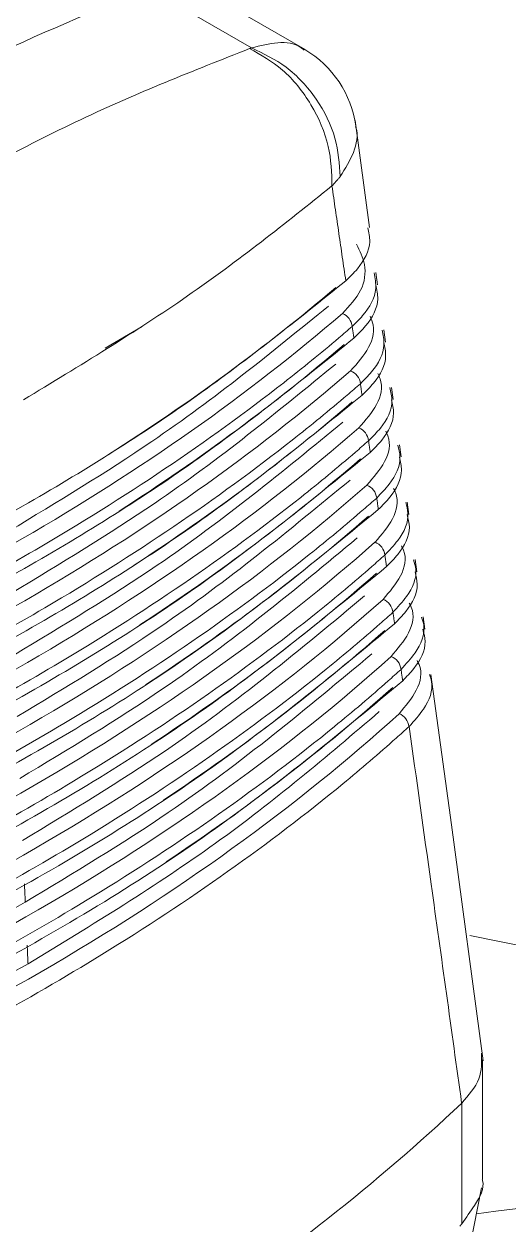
# Model space of a CAD drawing. Extents: x 2 to 136, y 1 to 99.
# Drawn here: x 100.41 to 100.817, y 15.921 to 16.931 of the extents above; entities that cross this region are included whole.
import ezdxf

# ---------------------------------------------------------------- set-up
doc = ezdxf.new("R2010")
doc.units = 0
doc.header["$MEASUREMENT"] = 0
doc.linetypes.add('SLD-Solid', pattern=[0])
doc.layers.add('OBJECT', color=7, linetype='CONTINUOUS')

msp = doc.modelspace()

# ---------------------------------------------------------------- linework, layer by layer
at = {"layer": 'OBJECT', "linetype": 'SLD-Solid', "lineweight": 15}
for p, q in [((100.6016, 16.9107), (100.5163, 16.9599)), ((100.6465, 16.9092), (100.5598, 16.9593)), ((100.7009, 16.7597), (100.6886, 16.8497)), ((100.7075, 16.7115), (100.7061, 16.7218)), ((100.5096, 16.6764), (100.4782, 16.6583)), ((100.7141, 16.6632), (100.7127, 16.6736)), ((100.7207, 16.615), (100.7193, 16.6253)), ((100.7273, 16.5668), (100.7259, 16.577)), ((100.7339, 16.5185), (100.7325, 16.5288)), ((100.7405, 16.4703), (100.7391, 16.4805)), ((100.7472, 16.4221), (100.7458, 16.4323)), ((100.7852, 16.1644), (100.9002, 16.1411)), ((100.7959, 15.9596), (100.7959, 16.06)), ((100.7784, 15.9221), (100.7784, 16.0237))]:
    msp.add_line(p, q, dxfattribs=at)
at = {"layer": 'OBJECT', "linetype": 'SLD-Solid', "lineweight": 15, "flags": 128}
for points in [[(100.7963, 16.0592), (100.7697, 16.2575), (100.7524, 16.384)], [(100.7388, 15.6697), (100.7531, 15.74), (100.7951, 15.9525)]]:
    msp.add_lwpolyline(points, dxfattribs=at)
at = {"layer": 'OBJECT', "linetype": 'SLD-Solid', "lineweight": 15}
for centre, radius, start, end in [((100.6017, 16.8331), 0.0883, 7.7498, 59.712), ((100.6729, 16.675), 0.0134, 6.4054, 67.5871), ((100.6798, 16.6269), 0.0134, 6.4382, 67.7634), ((100.6867, 16.5789), 0.0134, 6.471, 67.9393), ((100.6936, 16.5308), 0.0133, 6.5032, 68.1142), ((100.7005, 16.4828), 0.0133, 6.5364, 68.2877), ((100.7073, 16.4347), 0.0133, 6.5687, 68.4609), ((100.7141, 16.3867), 0.0133, 6.6006, 68.634), ((100.7209, 16.3387), 0.0132, 6.632, 68.8066), ((99.6379, 17.2353), 1.664, 303.0242, 313.2654), ((100.9809, 14.5371), 1.4064, 76.4531, 97.7669)]:
    msp.add_arc(centre, radius, start, end, dxfattribs=at)
for centre, major_axis, ratio, start_param, end_param in [((100.1465, 15.0344), (1.2089, 1.8994), 0.546317, 0.627208, 0.990716), ((98.8549, 17.4036), (2.1942, 0.0164), 0.572227, 5.542671, 5.684292), ((98.8563, 17.4095), (2.1948, -0.0167), 0.582304, 5.308542, 5.695912), ((98.8549, 17.353), (2.1974, 0.0165), 0.572227, 5.547323, 5.687706), ((98.8563, 17.3589), (2.1981, -0.0168), 0.582304, 5.30513, 5.699324), ((98.8549, 17.3023), (2.2007, 0.0165), 0.572227, 5.554251, 5.691111), ((98.8563, 17.3083), (2.2013, -0.0168), 0.582304, 5.301726, 5.702727), ((98.8549, 17.2517), (2.2039, 0.0165), 0.572227, 5.555932, 5.694508), ((98.8563, 17.2576), (2.2046, -0.0168), 0.582304, 5.298331, 5.706122), ((98.8549, 17.2011), (2.2072, 0.0165), 0.572227, 5.557569, 5.697897), ((98.8563, 17.207), (2.2078, -0.0168), 0.582304, 5.294944, 5.709509), ((98.8549, 17.1505), (2.2104, 0.0166), 0.572227, 5.559057, 5.701278), ((98.8563, 17.1564), (2.2111, -0.0169), 0.582304, 5.291565, 5.712888), ((98.8549, 17.0998), (2.2137, 0.0166), 0.572227, 5.564473, 5.704651), ((98.8563, 17.1058), (2.2143, -0.0169), 0.582304, 5.288194, 5.716259), ((98.8549, 17.0492), (2.2169, 0.0166), 0.572227, 5.564439, 5.708015), ((98.8563, 17.0551), (2.2176, -0.0169), 0.582304, 5.284831, 5.719622)]:
    msp.add_ellipse(centre, major_axis=major_axis, ratio=ratio, start_param=start_param, end_param=end_param, dxfattribs=at)
for points in [[(100.5998, 16.9101), (100.6016, 16.9107)], [(100.6762, 16.8025), (100.6692, 16.7946)], [(100.6808, 16.7148), (100.6692, 16.7946)], [(100.6877, 16.6667), (100.6862, 16.6765)], [(100.6945, 16.6187), (100.6931, 16.6284)], [(100.7014, 16.5706), (100.7, 16.5804)], [(100.7082, 16.5226), (100.7069, 16.5323)], [(100.7151, 16.4746), (100.7137, 16.4843)], [(100.7219, 16.4266), (100.7205, 16.4363)], [(100.7287, 16.3786), (100.7273, 16.3882)], [(100.4104, 16.208), (100.4111, 16.1926)], [(100.4127, 16.1564), (100.4134, 16.1406)], [(100.7784, 16.0237), (100.7783, 16.0236)], [(100.7769, 15.9203), (100.7784, 15.9221)]]:
    msp.add_open_spline(points, degree=1, dxfattribs=at)
for points, knots in [([(100.6016, 16.9107), (100.609, 16.9126), (100.6239, 16.9164), (100.639, 16.9145), (100.6449, 16.9096), (100.6459, 16.9087)], [0, 0, 0, 0, 0.454567, 0.909134, 1, 1, 1, 1]), ([(100.6016, 16.9107), (100.6115, 16.9059), (100.6322, 16.8961), (100.6572, 16.8686), (100.6739, 16.8356), (100.6754, 16.8132), (100.6762, 16.8025)], [0, 0, 0, 0, 0.241561, 0.5, 0.758439, 1, 1, 1, 1]), ([(100.314, 16.7749), (100.3619, 16.8014), (100.4578, 16.8542), (100.5525, 16.8914), (100.5998, 16.9101)], [0, 0, 0, 0, 0.5, 1, 1, 1, 1]), ([(100.5998, 16.9101), (100.6094, 16.9047), (100.6292, 16.8936), (100.6529, 16.8638), (100.6682, 16.8287), (100.6689, 16.8057), (100.6692, 16.7946)], [0, 0, 0, 0, 0.24117, 0.5, 0.75883, 1, 1, 1, 1]), ([(100.689, 16.845), (100.6891, 16.8445), (100.6916, 16.8376), (100.6885, 16.8226), (100.6803, 16.8092), (100.6762, 16.8025)], [0, 0, 0, 0, 0.031421, 0.515711, 1, 1, 1, 1]), ([(100.6692, 16.7946), (100.6299, 16.7632), (100.5506, 16.7001), (100.4568, 16.6434), (100.4096, 16.6149)], [0, 0, 0, 0, 0.496376, 1, 1, 1, 1]), ([(100.6808, 16.7148), (100.6842, 16.7181), (100.6945, 16.7282), (100.7028, 16.7439), (100.7002, 16.7556), (100.6994, 16.7595)], [0, 0, 0, 0, 0.247467, 0.747582, 1, 1, 1, 1]), ([(100.678, 16.6874), (100.6839, 16.6938), (100.6957, 16.7065), (100.6987, 16.7274), (100.6926, 16.74), (100.6899, 16.7456)], [0, 0, 0, 0, 0.356145, 0.712376, 1, 1, 1, 1]), ([(100.7047, 16.7216), (100.7055, 16.7172), (100.7078, 16.7049), (100.6992, 16.6892), (100.6893, 16.6795), (100.6862, 16.6765)], [0, 0, 0, 0, 0.283128, 0.780256, 1, 1, 1, 1]), ([(100.0896, 16.3735), (100.0951, 16.3757), (100.1227, 16.3865), (100.2367, 16.4339), (100.3911, 16.5113), (100.5583, 16.6165), (100.6399, 16.682), (100.6808, 16.7148)], [0, 0, 0, 0, 0.023792, 0.118973, 0.500647, 0.750324, 1, 1, 1, 1]), ([(100.6877, 16.6667), (100.6911, 16.6701), (100.7013, 16.6802), (100.7095, 16.6958), (100.7069, 16.7074), (100.706, 16.7112)], [0, 0, 0, 0, 0.248572, 0.750916, 1, 1, 1, 1]), ([(100.3973, 16.5044), (100.4383, 16.5291), (100.5364, 16.5881), (100.6186, 16.6549), (100.6664, 16.6937)], [0, 0, 0, 0, 0.418548, 1, 1, 1, 1]), ([(100.6849, 16.6393), (100.6906, 16.6457), (100.7021, 16.6584), (100.7057, 16.6751), (100.7019, 16.6837), (100.7012, 16.6852)], [0, 0, 0, 0, 0.449601, 0.89931, 1, 1, 1, 1]), ([(100.6862, 16.6765), (100.6825, 16.6733), (100.6638, 16.6573), (100.5824, 16.5912), (100.4475, 16.5008), (100.2623, 16.4025), (100.1448, 16.3542), (100.0861, 16.33)], [0, 0, 0, 0, 0.02343, 0.117165, 0.493038, 0.746519, 1, 1, 1, 1]), ([(100.7113, 16.6734), (100.7122, 16.6693), (100.7147, 16.6574), (100.7065, 16.6417), (100.6964, 16.6317), (100.6931, 16.6284)], [0, 0, 0, 0, 0.260633, 0.759996, 1, 1, 1, 1]), ([(100.0852, 16.3189), (100.0907, 16.3211), (100.1183, 16.3319), (100.2326, 16.379), (100.3895, 16.4571), (100.5609, 16.5644), (100.6454, 16.6326), (100.6877, 16.6667)], [0, 0, 0, 0, 0.023339, 0.116711, 0.491126, 0.745563, 1, 1, 1, 1]), ([(100.6945, 16.6187), (100.6979, 16.622), (100.7081, 16.6322), (100.7162, 16.6477), (100.7136, 16.6592), (100.7127, 16.663)], [0, 0, 0, 0, 0.249743, 0.754445, 1, 1, 1, 1]), ([(100.3996, 16.4524), (100.4406, 16.4771), (100.5402, 16.537), (100.6234, 16.6049), (100.6723, 16.6449)], [0, 0, 0, 0, 0.411755, 1, 1, 1, 1]), ([(100.6931, 16.6284), (100.6894, 16.6252), (100.6708, 16.6092), (100.5898, 16.5429), (100.4537, 16.4511), (100.2648, 16.3503), (100.1427, 16.3004), (100.0816, 16.2754)], [0, 0, 0, 0, 0.022991, 0.114968, 0.483793, 0.741897, 1, 1, 1, 1]), ([(100.6917, 16.5913), (100.6974, 16.5976), (100.7088, 16.6104), (100.7124, 16.627), (100.7085, 16.6355), (100.7078, 16.6369)], [0, 0, 0, 0, 0.452208, 0.904525, 1, 1, 1, 1]), ([(100.0807, 16.2643), (100.0863, 16.2665), (100.114, 16.2772), (100.2285, 16.3242), (100.388, 16.403), (100.5634, 16.5124), (100.6508, 16.5832), (100.6945, 16.6187)], [0, 0, 0, 0, 0.022904, 0.114532, 0.481956, 0.740978, 1, 1, 1, 1]), ([(100.7179, 16.6251), (100.7188, 16.6214), (100.7215, 16.6099), (100.7137, 16.5942), (100.7035, 16.5839), (100.7, 16.5804)], [0, 0, 0, 0, 0.238245, 0.739978, 1, 1, 1, 1]), ([(100.7014, 16.5706), (100.7048, 16.574), (100.7149, 16.5842), (100.7229, 16.5997), (100.7202, 16.6111), (100.7193, 16.6148)], [0, 0, 0, 0, 0.250979, 0.758175, 1, 1, 1, 1]), ([(100.4019, 16.4005), (100.4429, 16.4251), (100.544, 16.4859), (100.6282, 16.555), (100.6784, 16.5961)], [0, 0, 0, 0, 0.405259, 1, 1, 1, 1]), ([(100.6986, 16.5432), (100.7042, 16.5496), (100.7155, 16.5623), (100.7192, 16.5789), (100.7151, 16.5872), (100.7144, 16.5886)], [0, 0, 0, 0, 0.454762, 0.909635, 1, 1, 1, 1]), ([(100.7, 16.5804), (100.6963, 16.5772), (100.6778, 16.5611), (100.5972, 16.4947), (100.4599, 16.4013), (100.2673, 16.2982), (100.1406, 16.2466), (100.0772, 16.2208)], [0, 0, 0, 0, 0.022568, 0.112852, 0.474885, 0.737443, 1, 1, 1, 1]), ([(100.0763, 16.2097), (100.0818, 16.2119), (100.1096, 16.2226), (100.2244, 16.2693), (100.3864, 16.3488), (100.566, 16.4603), (100.6563, 16.5339), (100.7014, 16.5706)], [0, 0, 0, 0, 0.022484, 0.112433, 0.473119, 0.73656, 1, 1, 1, 1]), ([(100.7246, 16.5768), (100.7254, 16.5735), (100.7283, 16.5624), (100.7208, 16.5467), (100.7105, 16.5361), (100.7069, 16.5323)], [0, 0, 0, 0, 0.215932, 0.720177, 1, 1, 1, 1]), ([(100.7082, 16.5226), (100.7116, 16.526), (100.7217, 16.5362), (100.7296, 16.5516), (100.7268, 16.5629), (100.7259, 16.5666)], [0, 0, 0, 0, 0.252286, 0.762115, 1, 1, 1, 1]), ([(100.4042, 16.3485), (100.4452, 16.3731), (100.5478, 16.4349), (100.6332, 16.5052), (100.6844, 16.5474)], [0, 0, 0, 0, 0.399041, 1, 1, 1, 1]), ([(100.7054, 16.4951), (100.711, 16.5015), (100.7221, 16.5143), (100.7258, 16.5308), (100.7217, 16.539), (100.721, 16.5403)], [0, 0, 0, 0, 0.457268, 0.914646, 1, 1, 1, 1]), ([(100.7069, 16.5323), (100.7032, 16.5291), (100.6848, 16.513), (100.6045, 16.4464), (100.4661, 16.3516), (100.2699, 16.246), (100.1384, 16.1928), (100.0727, 16.1662)], [0, 0, 0, 0, 0.02216, 0.110812, 0.466297, 0.733148, 1, 1, 1, 1]), ([(100.7313, 16.5286), (100.7321, 16.5256), (100.7351, 16.5149), (100.7279, 16.4992), (100.7175, 16.4883), (100.7137, 16.4843)], [0, 0, 0, 0, 0.193665, 0.700565, 1, 1, 1, 1]), ([(100.0718, 16.1552), (100.0774, 16.1573), (100.1052, 16.168), (100.2203, 16.2144), (100.3849, 16.2946), (100.5686, 16.4083), (100.6617, 16.4845), (100.7082, 16.5226)], [0, 0, 0, 0, 0.022079, 0.110408, 0.464597, 0.732298, 1, 1, 1, 1]), ([(100.7151, 16.4746), (100.7184, 16.478), (100.7284, 16.4882), (100.7362, 16.5035), (100.7334, 16.5148), (100.7325, 16.5183)], [0, 0, 0, 0, 0.253663, 0.766271, 1, 1, 1, 1]), ([(100.4065, 16.2965), (100.4475, 16.3212), (100.5517, 16.3839), (100.6381, 16.4553), (100.6905, 16.4987)], [0, 0, 0, 0, 0.393082, 1, 1, 1, 1]), ([(100.7122, 16.4471), (100.7177, 16.4535), (100.7288, 16.4663), (100.7325, 16.4827), (100.7283, 16.4909), (100.7276, 16.4921)], [0, 0, 0, 0, 0.459731, 0.91957, 1, 1, 1, 1]), ([(100.7137, 16.4843), (100.71, 16.4811), (100.6917, 16.4649), (100.6119, 16.3982), (100.4723, 16.3018), (100.2724, 16.1939), (100.1363, 16.1391), (100.0682, 16.1117)], [0, 0, 0, 0, 0.021766, 0.108843, 0.45801, 0.729005, 1, 1, 1, 1]), ([(100.7379, 16.4803), (100.7387, 16.4777), (100.7418, 16.4674), (100.735, 16.4517), (100.7245, 16.4406), (100.7205, 16.4363)], [0, 0, 0, 0, 0.171408, 0.681117, 1, 1, 1, 1]), ([(100.0673, 16.1006), (100.0729, 16.1027), (100.1007, 16.1133), (100.2161, 16.1596), (100.3833, 16.2405), (100.5712, 16.3562), (100.6671, 16.4351), (100.7151, 16.4746)], [0, 0, 0, 0, 0.021688, 0.108455, 0.456373, 0.728187, 1, 1, 1, 1]), ([(100.7219, 16.4266), (100.7252, 16.43), (100.7351, 16.4402), (100.7428, 16.4555), (100.74, 16.4667), (100.7391, 16.4701)], [0, 0, 0, 0, 0.255114, 0.770648, 1, 1, 1, 1]), ([(100.4088, 16.2445), (100.4498, 16.2692), (100.5556, 16.3328), (100.6431, 16.4055), (100.6966, 16.45)], [0, 0, 0, 0, 0.387367, 1, 1, 1, 1]), ([(100.7205, 16.4363), (100.7169, 16.433), (100.6987, 16.4169), (100.6192, 16.3499), (100.4784, 16.2521), (100.2749, 16.1417), (100.1341, 16.0853), (100.0637, 16.0571)], [0, 0, 0, 0, 0.021386, 0.106942, 0.450009, 0.725005, 1, 1, 1, 1]), ([(100.719, 16.3991), (100.7244, 16.4055), (100.7354, 16.4183), (100.7392, 16.4347), (100.7348, 16.4427), (100.7342, 16.4438)], [0, 0, 0, 0, 0.462151, 0.924412, 1, 1, 1, 1]), ([(100.0628, 16.0461), (100.0684, 16.0482), (100.0963, 16.0587), (100.212, 16.1048), (100.3817, 16.1863), (100.5738, 16.3041), (100.6725, 16.3858), (100.7219, 16.4266)], [0, 0, 0, 0, 0.021311, 0.106568, 0.448432, 0.724216, 1, 1, 1, 1]), ([(100.7446, 16.4321), (100.7454, 16.4298), (100.7485, 16.4199), (100.742, 16.4042), (100.7315, 16.3928), (100.7273, 16.3882)], [0, 0, 0, 0, 0.149135, 0.661809, 1, 1, 1, 1]), ([(100.7287, 16.3786), (100.7319, 16.382), (100.7419, 16.3922), (100.7494, 16.4074), (100.7466, 16.4185), (100.7457, 16.4219)], [0, 0, 0, 0, 0.256641, 0.775256, 1, 1, 1, 1]), ([(100.4111, 16.1926), (100.4521, 16.2172), (100.5596, 16.2818), (100.6481, 16.3557), (100.7028, 16.4013)], [0, 0, 0, 0, 0.38188, 1, 1, 1, 1]), ([(100.7257, 16.351), (100.7311, 16.3574), (100.742, 16.3703), (100.7458, 16.3866), (100.7414, 16.3945), (100.7408, 16.3956)], [0, 0, 0, 0, 0.464534, 0.929177, 1, 1, 1, 1]), ([(100.7273, 16.3882), (100.7237, 16.385), (100.7056, 16.3688), (100.6265, 16.3017), (100.4846, 16.2024), (100.2775, 16.0896), (100.1319, 16.0315), (100.0592, 16.0025)], [0, 0, 0, 0, 0.021019, 0.105106, 0.44228, 0.72114, 1, 1, 1, 1]), ([(100.0582, 15.9915), (100.0638, 15.9936), (100.0918, 16.0041), (100.2078, 16.0499), (100.3801, 16.1321), (100.5764, 16.2521), (100.6779, 16.3364), (100.7287, 16.3786)], [0, 0, 0, 0, 0.020947, 0.104745, 0.44076, 0.72038, 1, 1, 1, 1]), ([(100.7513, 16.3838), (100.752, 16.3819), (100.7552, 16.3723), (100.749, 16.3567), (100.7384, 16.345), (100.7341, 16.3402)], [0, 0, 0, 0, 0.126813, 0.642616, 1, 1, 1, 1]), ([(100.4134, 16.1406), (100.4676, 16.1736), (100.576, 16.2397), (100.6647, 16.315), (100.709, 16.3527)], [0, 0, 0, 0, 0.500491, 1, 1, 1, 1]), ([(100.7341, 16.3402), (100.7305, 16.337), (100.7125, 16.3207), (100.6338, 16.2535), (100.4908, 16.1526), (100.28, 16.0374), (100.1297, 15.9778), (100.0546, 15.948)], [0, 0, 0, 0, 0.020664, 0.103331, 0.434809, 0.717404, 1, 1, 1, 1]), ([(100.7783, 16.0236), (100.7698, 16.085), (100.7551, 16.1905), (100.7403, 16.296), (100.7341, 16.3402)], [0, 0, 0, 0, 0.581449, 1, 1, 1, 1]), ([(100.4111, 16.1926), (100.3684, 16.1689), (100.2565, 16.1069), (100.1289, 16.056), (100.05, 16.0245)], [0, 0, 0, 0, 0.38188, 1, 1, 1, 1]), ([(100.4134, 16.1406), (100.3562, 16.1093), (100.2419, 16.0467), (100.1116, 15.9958), (100.0466, 15.9703)], [0, 0, 0, 0, 0.500491, 1, 1, 1, 1]), ([(100.7949, 16.0656), (100.7952, 16.0582), (100.7956, 16.0433), (100.7842, 16.0303), (100.7784, 16.0237)], [0, 0, 0, 0, 0.49145, 1, 1, 1, 1]), ([(100.7956, 15.9596), (100.7957, 15.9592), (100.7978, 15.952), (100.7916, 15.9409), (100.7821, 15.9274), (100.7784, 15.9221)], [0, 0, 0, 0, 0.027792, 0.619444, 1, 1, 1, 1])]:
    msp.add_open_spline(points, degree=3, knots=knots, dxfattribs=at)

doc.saveas('drawing.dxf')
